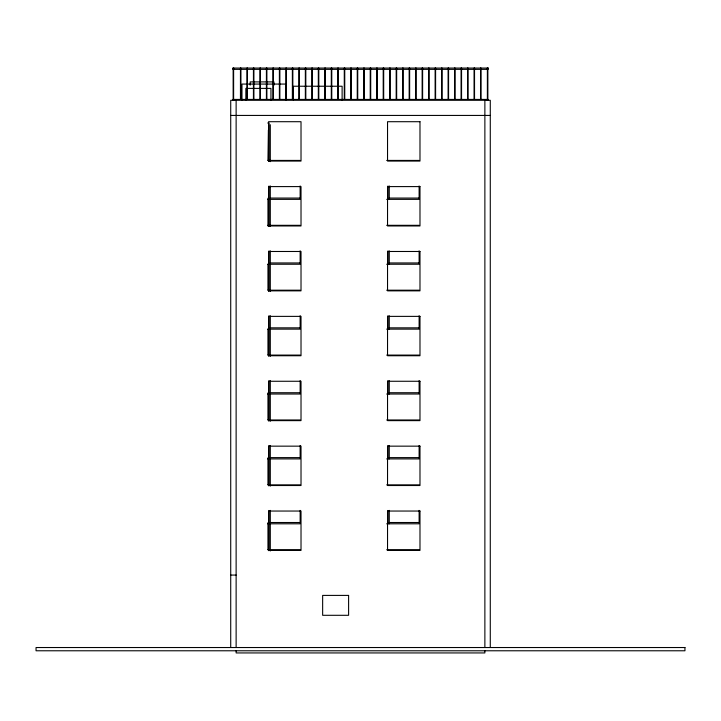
<?xml version="1.0" encoding="UTF-8"?>
<svg xmlns="http://www.w3.org/2000/svg" width="721" height="721" viewBox="0 0 721 721"><rect width="100%" height="100%" fill="white"/><g stroke="black" fill="none" stroke-linecap="round" stroke-linejoin="round"><path stroke-width="1.08" d="M230.72 115.432L490.28 115.432M267.707 123.003L269.005 123.003L269.005 161.279M267.707 160.422L300.152 160.422M386.672 160.422L419.117 160.422M268.572 161.071L301.017 161.071L301.017 121.705L268.572 121.705L268.572 161.279M270.303 198.059L300.152 198.059M389.268 198.059L419.117 198.059M267.707 199.356L300.152 199.356L300.152 185.946M386.672 199.356L419.117 199.356L419.117 185.946M267.707 225.312L300.152 225.312M386.672 225.312L419.117 225.312M268.572 225.961L301.017 225.961L301.017 186.595L268.572 186.595L268.572 226.169M270.303 262.949L300.152 262.949M389.268 262.949L419.117 262.949M267.707 264.246L300.152 264.246L300.152 250.836M386.672 264.246L419.117 264.246L419.117 250.836M267.707 290.202L300.152 290.202M386.672 290.202L419.117 290.202M268.572 290.851L301.017 290.851L301.017 251.485L268.572 251.485L268.572 291.059M270.303 327.839L300.152 327.839M389.268 327.839L419.117 327.839M267.707 329.137L300.152 329.137L300.152 315.726M386.672 329.137L419.117 329.137L419.117 315.726M267.707 355.092L300.152 355.092M386.672 355.092L419.117 355.092M268.572 355.741L301.017 355.741L301.017 316.375L268.572 316.375L268.572 355.949M270.303 392.729L300.152 392.729M389.268 392.729L419.117 392.729M267.707 394.026L300.152 394.026L300.152 380.616M386.672 394.026L419.117 394.026L419.117 380.616M267.707 419.983L300.152 419.983M386.672 419.983L419.117 419.983M268.572 420.631L301.017 420.631L301.017 381.265L268.572 381.265L268.572 420.839M270.303 457.619L300.152 457.619M389.268 457.619L419.117 457.619M267.707 458.916L300.152 458.916L300.152 445.506M386.672 458.916L419.117 458.916L419.117 445.506M267.707 484.873L300.152 484.873M386.672 484.873L419.117 484.873M268.572 485.521L301.017 485.521L301.017 446.155L268.572 446.155L268.572 485.729M270.303 522.509L300.152 522.509M389.268 522.509L419.117 522.509M267.707 523.807L300.152 523.807L300.152 510.396M386.672 523.807L419.117 523.807L419.117 510.396M267.707 549.763L300.152 549.763M386.672 549.763L419.117 549.763M268.572 550.411L301.017 550.411L301.017 511.045L268.572 511.045L268.572 550.619M230.72 575.07L236.127 575.07M490.28 647.53L490.28 100.291L230.72 100.291L230.72 647.53M488.117 100.291L488.117 99.426L232.883 99.426L232.883 100.291M487.856 68.062L487.856 99.426M487.378 69.36L487.378 99.426M487.252 68.062L487.252 69.36M487.252 99.426L487.252 100.291M484.873 100.291L484.873 647.53M484.873 650.775L484.873 652.938L236.127 652.938L236.127 650.775M481.024 68.062L481.024 99.426M480.547 68.062L480.547 99.426M474.535 68.062L474.535 99.426M474.058 68.062L474.058 99.426M468.046 68.062L468.046 99.426M467.568 68.062L467.568 99.426M461.557 68.062L461.557 99.426M461.079 68.062L461.079 99.426M455.068 68.062L455.068 99.426M454.59 68.062L454.59 99.426M448.579 68.062L448.579 99.426M448.101 68.062L448.101 99.426M442.09 68.062L442.09 99.426M441.613 68.062L441.613 99.426M435.601 68.062L435.601 99.426M435.124 68.062L435.124 99.426M429.112 68.062L429.112 99.426M428.635 68.062L428.635 99.426M422.623 68.062L422.623 99.426M422.145 68.062L422.145 99.426M416.134 68.062L416.134 99.426M415.656 68.062L415.656 99.426M409.645 68.062L409.645 99.426M409.168 68.062L409.168 99.426M403.156 68.062L403.156 99.426M402.678 68.062L402.678 99.426M396.667 68.062L396.667 99.426M396.19 68.062L396.19 99.426M390.178 68.062L390.178 99.426M389.7 68.062L389.7 99.426M389.268 185.946L389.268 199.356M389.268 250.836L389.268 264.246M389.268 315.726L389.268 329.137M389.268 380.616L389.268 394.026M389.268 445.506L389.268 458.916M389.268 510.396L389.268 523.807M387.97 186.009L387.97 199.356M387.97 250.899L387.97 264.246M387.97 315.789L387.97 329.137M387.97 380.679L387.97 394.026M387.97 445.569L387.97 458.916M387.97 510.459L387.97 523.807M383.689 68.062L383.689 99.426M383.212 68.062L383.212 99.426M377.2 68.062L377.2 99.426M376.723 68.062L376.723 99.426M370.711 68.062L370.711 99.426M370.233 68.062L370.233 99.426M364.222 68.062L364.222 99.426M363.745 68.062L363.745 99.426M357.733 68.062L357.733 99.426M357.255 68.062L357.255 99.426M351.244 68.062L351.244 99.426M350.767 68.062L350.767 99.426M344.755 68.062L344.755 99.426M344.277 68.062L344.277 99.426M342.115 100.291L342.115 86.232L293.447 86.232L293.447 100.291M338.266 68.062L338.266 99.426M337.788 68.062L337.788 99.426M331.777 68.062L331.777 99.426M331.3 68.062L331.3 99.426M325.288 68.062L325.288 99.426M324.81 68.062L324.81 99.426M318.799 68.062L318.799 99.426M318.322 68.062L318.322 99.426M312.31 68.062L312.31 99.426M311.832 68.062L311.832 99.426M305.821 68.062L305.821 99.426M305.344 68.062L305.344 99.426M299.332 68.062L299.332 99.426M298.855 68.062L298.855 99.426M292.843 68.062L292.843 99.426M292.365 68.062L292.365 99.426M286.354 68.062L286.354 99.426M286.093 100.291L286.093 84.069L241.968 84.069L241.968 100.291M285.876 68.062L285.876 99.426M279.865 68.062L279.865 99.426M279.387 68.062L279.387 99.426M273.98 85.15L273.98 81.906L250.187 81.906L250.187 85.15M273.376 68.062L273.376 99.426M272.899 68.062L272.899 99.426M270.952 100.291L270.952 88.395L245.861 88.395L245.861 100.291M270.303 124.733L270.303 161.639M270.303 185.946L270.303 226.529M270.303 250.836L270.303 291.419M270.303 315.726L270.303 356.309M270.303 380.616L270.303 421.199M270.303 445.506L270.303 486.089M270.303 510.396L270.303 550.979M269.005 186.009L269.005 226.169M269.005 250.899L269.005 291.059M269.005 315.789L269.005 355.949M269.005 380.679L269.005 420.839M269.005 445.569L269.005 485.729M269.005 510.459L269.005 550.619M268.464 160.071L268.464 129.924L268.032 160.071M268.464 198.167L268.464 226.079M268.464 264.174L268.464 289.851M268.464 329.064L268.464 354.741M268.464 392.837L268.464 419.631M268.464 457.727L268.464 484.521M268.464 522.617L268.464 549.411M268.032 198.167L268.032 226.079M268.032 264.174L268.032 289.851M268.032 329.064L268.032 354.741M268.032 392.837L268.032 419.631M268.032 457.727L268.032 484.521M268.032 522.617L268.032 549.411M266.887 68.062L266.887 99.426M266.41 68.062L266.41 99.426M260.398 68.062L260.398 99.426M259.921 68.062L259.921 99.426M253.909 68.062L253.909 99.426M253.431 68.062L253.431 99.426M247.42 68.062L247.42 99.426M246.942 68.062L246.942 99.426M240.931 68.062L240.931 99.426M240.454 68.062L240.454 99.426M236.127 100.291L236.127 647.53M233.748 68.062L233.748 69.36M233.748 99.426L233.748 100.291M233.622 69.36L233.622 99.426M233.144 68.062L233.144 99.426M488.117 68.062L232.883 68.062L232.883 69.36L488.117 69.36L488.117 68.062M419.983 121.705L387.538 121.705L387.538 161.071L419.983 161.071L419.983 121.705M419.983 186.595L387.538 186.595L387.538 225.961L419.983 225.961L419.983 186.595M419.983 251.485L387.538 251.485L387.538 290.851L419.983 290.851L419.983 251.485M419.983 316.375L387.538 316.375L387.538 355.741L419.983 355.741L419.983 316.375M419.983 381.265L387.538 381.265L387.538 420.631L419.983 420.631L419.983 381.265M419.983 446.155L387.538 446.155L387.538 485.521L419.983 485.521L419.983 446.155M419.983 511.045L387.538 511.045L387.538 550.411L419.983 550.411L419.983 511.045M348.603 595.402L322.647 595.402L322.647 615.301L348.603 615.301L348.603 595.402M684.95 647.53L36.05 647.53L36.05 650.775L684.95 650.775L684.95 647.53"/></g></svg>
